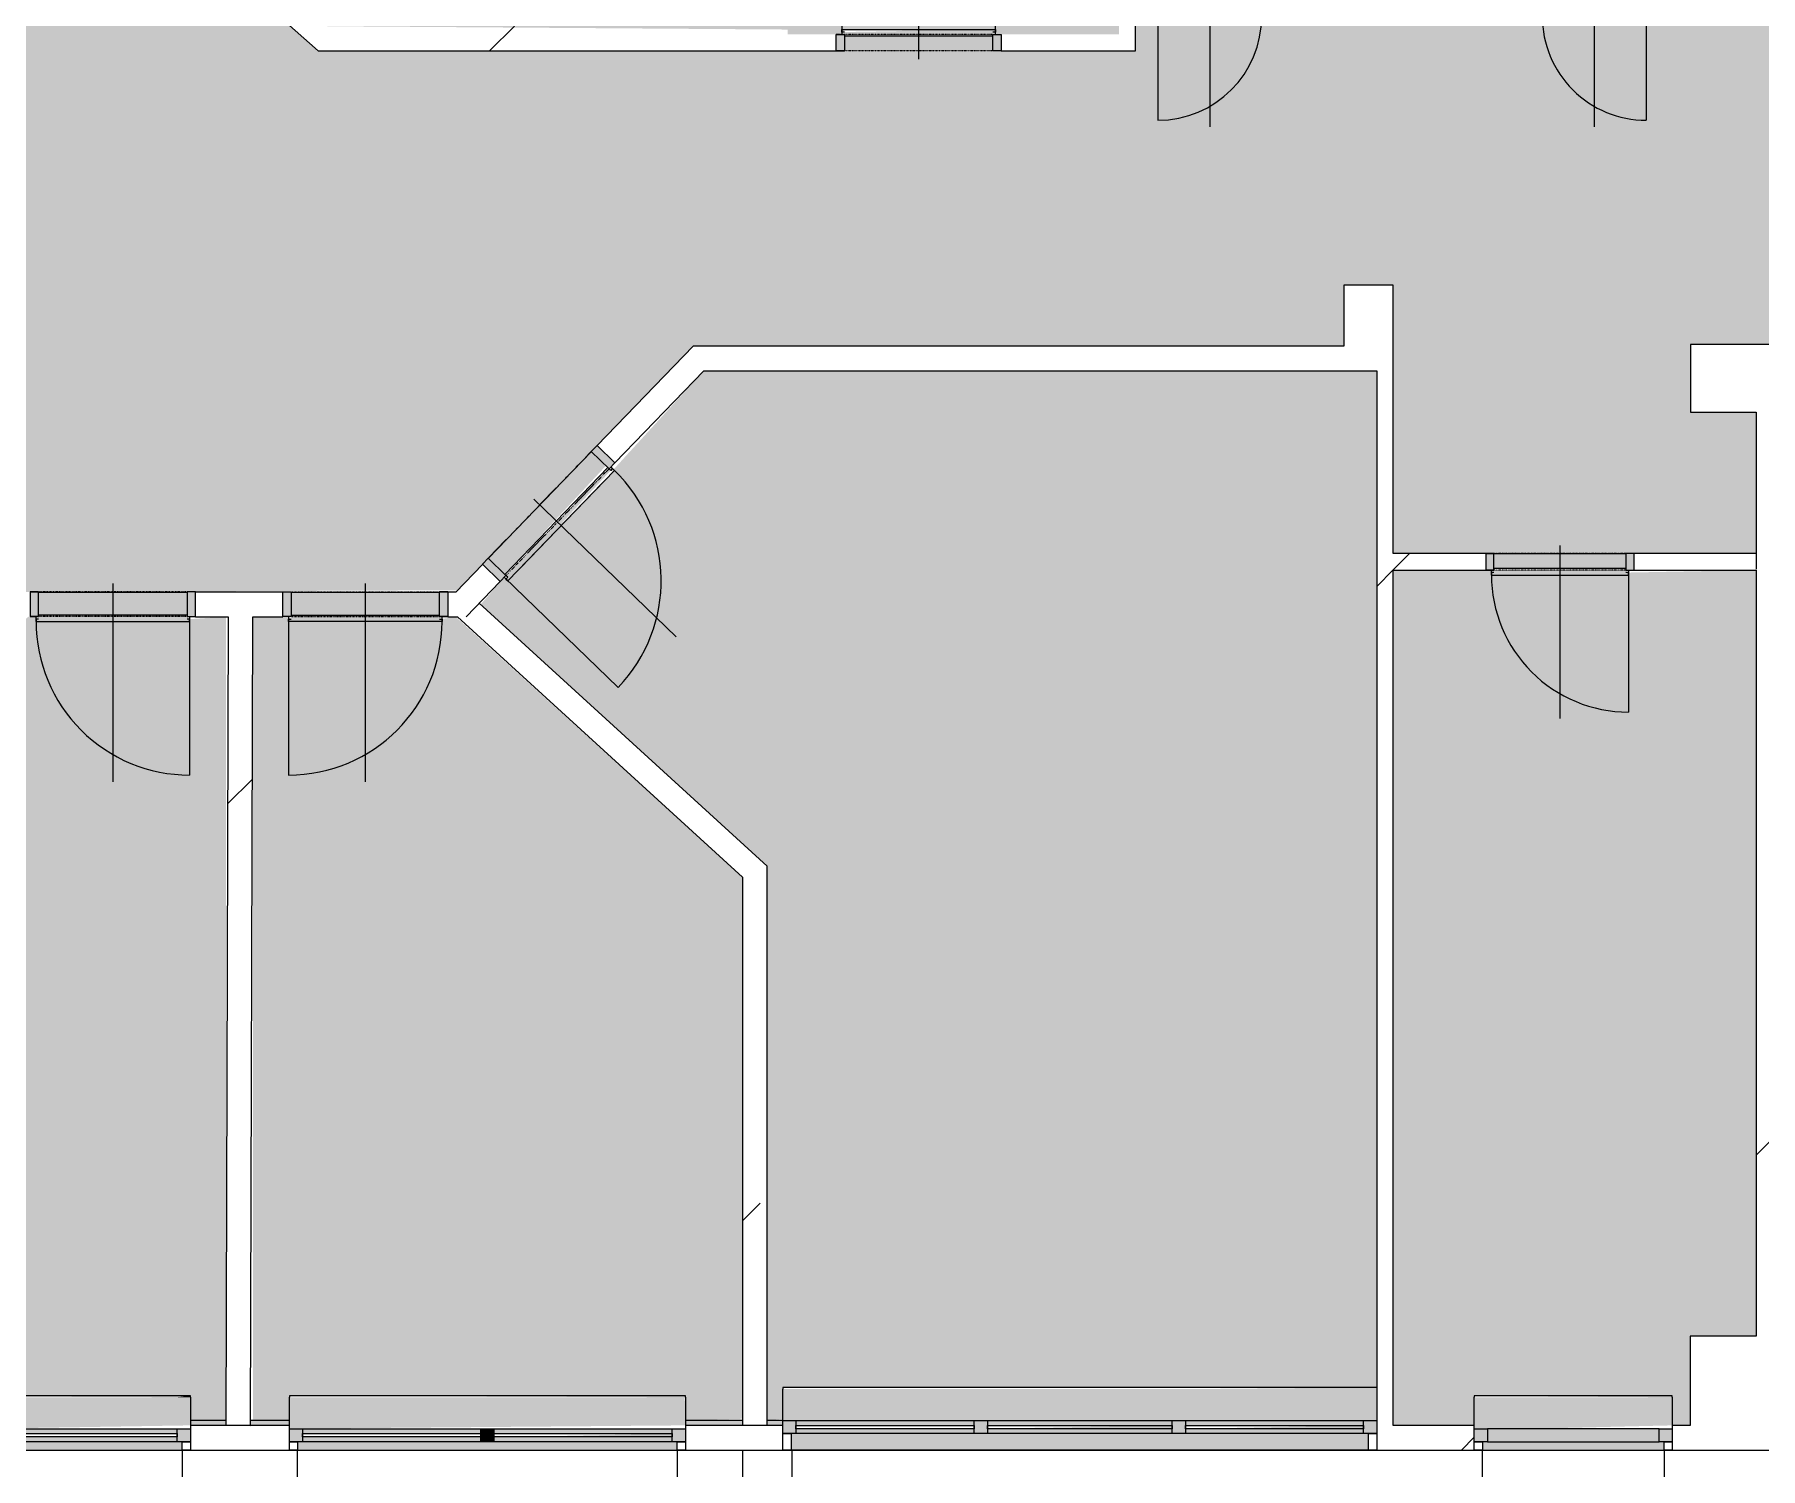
# Model space of a CAD drawing. Header units: millimetres. Extents: x -19993 to 479964, y -45352 to 20466.
# Drawn here: x 373706 to 384166, y -30338 to -21648 of the extents above; entities that cross this region are included whole.
import ezdxf

# ---------------------------------------------------------------- set-up
doc = ezdxf.new("R2010")
doc.units = ezdxf.units.MM
doc.linetypes.add('Čerchovaná se dvěma tečkami', pattern=[2.59, 1, -0.53, 0, -0.53, 0, -0.53])
for name, color, linetype, lineweight in [('A-DETL-THIN', 151, 'Continuous', 9), ('A-DOOR', 31, 'Continuous', 9), ('A-DOOR-FRAM', 31, 'Continuous', 9), ('A-FLOR', 192, 'Continuous', 9), ('A-GENM', 13, 'Continuous', 9), ('A-GLAZ', 151, 'Continuous', 9), ('A-WALL', 113, 'Continuous', 9), ('A-WALL-PATT', 111, 'Continuous', 25), ('Q-SPCQ', 91, 'Continuous', 9), ('S-COLS', 52, 'Continuous', 9)]:
    doc.layers.add(name, color=color, linetype=linetype, lineweight=lineweight)
pattern_1 = [(45, (312002, 0), (-7184.2, 7184.2), []), (45, (314875, -2e-12), (-7184.2, 7184.2), []), (45, (320623, -6e-12), (-4310.5, 10057.9), [4064, -2032, 67.06, -1964.94])]
pattern_2 = [(45, (312002, 0), (-7184.2, 7184.2), []), (45, (314875, -3e-12), (-7184.2, 7184.2), []), (45, (320623, -7e-12), (-4310.5, 10057.9), [4064, -2032, 67.06, -1964.94])]
pattern_3 = [(45, (312002, 0), (-7184.2, 7184.2), []), (45, (314875, 0), (-7184.2, 7184.2), []), (45, (320623, 0), (-4310.5, 10057.9), [4064, -2032, 67.06, -1964.94])]

# ---------------------------------------------------------------- blocks, each defined once
blk = doc.blocks.new('DVERE_1k_oblozka - DD03_01_900x1970_koupelna-1549517-Mapka _ závislý 16')
at = {"layer": 'A-DOOR'}
h = blk.add_hatch(color=151, dxfattribs=at)
h.paths.add_polyline_path([(-500, -72), (-450, -72), (-450, 78), (-500, 78)])
h.paths.add_polyline_path([(450, -72), (500, -72), (500, 78), (450, 78)])
blk.add_hatch(color=151, dxfattribs=at).paths.add_polyline_path([(465, -102), (450, -62), (-450, -72), (-465, -102), (-117, -102)])
for p, q in [((0, 128), (0, -1072)), ((-500, 78), (-450, 78)), ((-500, -72), (-500, 78)), ((-450, 78), (-450, -72)), ((450, 78), (500, 78)), ((450, -72), (450, 78)), ((500, 78), (500, -72)), ((-450, -72), (-500, -72)), ((-465, -72), (-465, -1032)), ((-465, -87), (-450, -87)), ((-465, -102), (-465, -87)), ((465, -102), (-465, -102)), ((-450, -62), (450, -62)), ((355, -102), (-355, -102)), ((500, -72), (450, -72)), ((450, -87), (465, -87)), ((465, -102), (465, -72)), ((465, -87), (465, -102))]:
    blk.add_line(p, q, dxfattribs=at)
at = {"layer": 'A-DOOR', "linetype": 'Čerchovaná se dvěma tečkami'}
for p, q in [((-450, 78), (450, 78)), ((-450, -72), (450, -72))]:
    blk.add_line(p, q, dxfattribs=at)
at = {"layer": 'A-DOOR'}
blk.add_arc((-465, -102), 930, 270, 0, dxfattribs=at)
at = {"layer": 'A-DOOR-FRAM'}
for p, q in [((-500, 78), (-450, 78)), ((-450, 78), (-450, -72)), ((450, -72), (450, 78)), ((500, 78), (450, 78)), ((-450, -72), (-500, -72)), ((450, -72), (500, -72))]:
    blk.add_line(p, q, dxfattribs=at)
blk = doc.blocks.new('DVERE_1k_oblozka - DD03_01_900x1970_koupelna-1549516-Mapka _ závislý 16')
at = {"layer": 'A-DOOR'}
h = blk.add_hatch(color=151, dxfattribs=at)
h.paths.add_polyline_path([(-450, 72), (-500, 72), (-500, -78), (-450, -78)])
h.paths.add_polyline_path([(450, 72), (450, -78), (500, -78), (500, 72)])
blk.add_hatch(color=151, dxfattribs=at).paths.add_polyline_path([(-465, 102), (-450, 62), (450, 72), (465, 102), (-386, 102)])
for p, q in [((0, -128), (0, 1072)), ((-465, 72), (-465, 1032)), ((-450, 72), (-500, 72)), ((-500, 72), (-500, -78)), ((465, 102), (-465, 102)), ((-465, 102), (-465, 87)), ((-465, 87), (-450, 87)), ((-450, -78), (-450, 72)), ((-450, 62), (450, 62)), ((355, 102), (-355, 102)), ((450, 87), (465, 87)), ((500, 72), (450, 72)), ((450, 72), (450, -78)), ((465, 87), (465, 102)), ((465, 102), (465, 72)), ((500, -78), (500, 72)), ((-500, -78), (-450, -78)), ((450, -78), (500, -78))]:
    blk.add_line(p, q, dxfattribs=at)
at = {"layer": 'A-DOOR', "linetype": 'Čerchovaná se dvěma tečkami'}
for p, q in [((-450, 72), (450, 72)), ((-450, -78), (450, -78))]:
    blk.add_line(p, q, dxfattribs=at)
at = {"layer": 'A-DOOR'}
blk.add_arc((-465, 102), 930, 360, 90, dxfattribs=at)
at = {"layer": 'A-DOOR-FRAM'}
for p, q in [((-450, 72), (-500, 72)), ((-450, -78), (-450, 72)), ((450, 72), (450, -78)), ((450, 72), (500, 72)), ((-500, -78), (-450, -78)), ((500, -78), (450, -78))]:
    blk.add_line(p, q, dxfattribs=at)
blk = doc.blocks.new('DVERE_1k_oblozka - DD03_01_900x1970_koupelna-1549515-Mapka _ závislý 16')
at = {"layer": 'A-DOOR'}
h = blk.add_hatch(color=151, dxfattribs=at)
h.paths.add_polyline_path([(-500, -72), (-450, -72), (-450, 78), (-500, 78), (-500, -23)])
h.paths.add_polyline_path([(450, -72), (500, -72), (500, 78), (450, 78)])
blk.add_hatch(color=151, dxfattribs=at).paths.add_polyline_path([(-465, -102), (450, -87), (440, -62), (-450, -75), (-450, -87)])
for p, q in [((0, 128), (0, -1072)), ((-500, 78), (-450, 78)), ((-500, -72), (-500, 78)), ((-450, 78), (-450, -72)), ((450, 78), (500, 78)), ((450, -72), (450, 78)), ((500, 78), (500, -72)), ((-450, -72), (-500, -72)), ((-465, -72), (-465, -1032)), ((-465, -87), (-450, -87)), ((-465, -102), (-465, -87)), ((-465, -87), (-465, -102)), ((-450, -87), (-465, -87)), ((465, -102), (-465, -102)), ((-450, -62), (450, -62)), ((-450, -87), (-450, -75)), ((355, -102), (-355, -102)), ((450, -62), (450, -87)), ((500, -72), (450, -72)), ((450, -87), (465, -87)), ((465, -87), (450, -87)), ((465, -102), (465, -72)), ((465, -87), (465, -102)), ((465, -102), (465, -87))]:
    blk.add_line(p, q, dxfattribs=at)
at = {"layer": 'A-DOOR', "linetype": 'Čerchovaná se dvěma tečkami'}
for p, q in [((-450, 78), (450, 78)), ((-450, -72), (450, -72))]:
    blk.add_line(p, q, dxfattribs=at)
at = {"layer": 'A-DOOR'}
blk.add_arc((-465, -102), 930, 270, 0, dxfattribs=at)
at = {"layer": 'A-DOOR-FRAM'}
for p, q in [((-500, 78), (-450, 78)), ((-450, 78), (-450, -72)), ((450, -72), (450, 78)), ((500, 78), (450, 78)), ((-450, -72), (-500, -72)), ((450, -72), (500, -72))]:
    blk.add_line(p, q, dxfattribs=at)
blk = doc.blocks.new('DVERE_1k_oblozka - DD03_01_900x1970_koupelna-1549518-Mapka _ závislý 16')
at = {"layer": 'A-DOOR'}
h = blk.add_hatch(color=151, dxfattribs=at)
h.paths.add_polyline_path([(500, 53), (450, 53), (450, -47), (500, -47)])
h.paths.add_polyline_path([(-450, 53), (-500, 53), (-500, -47), (-450, -47)])
blk.add_hatch(color=151, dxfattribs=at).paths.add_polyline_path([(-450, -37), (-465, -77), (450, -62), (450, -37)])
for p, q in [((-500, 53), (-450, 53)), ((-500, -47), (-500, 53)), ((-450, 53), (-450, -47)), ((0, 103), (0, -1047)), ((450, 53), (500, 53)), ((450, -47), (450, 53)), ((500, 53), (500, -47)), ((-450, -47), (-500, -47)), ((-465, -47), (-465, -1007)), ((-465, -62), (-450, -62)), ((-465, -77), (-465, -62)), ((465, -77), (-465, -77)), ((-450, -37), (450, -37)), ((355, -77), (-355, -77)), ((500, -47), (450, -47)), ((450, -62), (465, -62)), ((465, -77), (465, -47)), ((465, -62), (465, -77))]:
    blk.add_line(p, q, dxfattribs=at)
at = {"layer": 'A-DOOR', "linetype": 'Čerchovaná se dvěma tečkami'}
for p, q in [((-450, 53), (450, 53)), ((-450, -47), (450, -47))]:
    blk.add_line(p, q, dxfattribs=at)
at = {"layer": 'A-DOOR'}
blk.add_arc((-465, -77), 930, 270, 0, dxfattribs=at)
at = {"layer": 'A-DOOR-FRAM'}
for p, q in [((-500, 53), (-450, 53)), ((-450, 53), (-450, -47)), ((450, -47), (450, 53)), ((500, 53), (450, 53)), ((-450, -47), (-500, -47)), ((450, -47), (500, -47))]:
    blk.add_line(p, q, dxfattribs=at)
blk = doc.blocks.new('DVERE_1k_oblozka - DD03_01_600x1970_koupelna-1549511-Mapka _ závislý 16')
at = {"layer": 'A-DOOR'}
h = blk.add_hatch(color=151, dxfattribs=at)
h.paths.add_polyline_path([(-300, -47), (-300, 53), (-350, 53), (-350, -47)])
h.paths.add_polyline_path([(300, -47), (350, -47), (350, 53), (300, 53)])
blk.add_hatch(color=151, dxfattribs=at).paths.add_polyline_path([(315, -77), (300, -37), (-300, -47), (-315, -77), (-100, -77)])
for p, q in [((-350, 53), (-300, 53)), ((-350, -47), (-350, 53)), ((-300, 53), (-300, -47)), ((0, 103), (0, -747)), ((300, 53), (350, 53)), ((300, -47), (300, 53)), ((350, 53), (350, -47)), ((-300, -47), (-350, -47)), ((-315, -47), (-315, -707)), ((-315, -62), (-300, -62)), ((-315, -77), (-315, -62)), ((315, -77), (-315, -77)), ((-300, -37), (300, -37)), ((205, -77), (-205, -77)), ((350, -47), (300, -47)), ((300, -62), (315, -62)), ((315, -77), (315, -47)), ((315, -62), (315, -77))]:
    blk.add_line(p, q, dxfattribs=at)
at = {"layer": 'A-DOOR', "linetype": 'Čerchovaná se dvěma tečkami'}
for p, q in [((-300, 53), (300, 53)), ((-300, -47), (300, -47))]:
    blk.add_line(p, q, dxfattribs=at)
at = {"layer": 'A-DOOR'}
blk.add_arc((-315, -77), 630, 270, 0, dxfattribs=at)
at = {"layer": 'A-DOOR-FRAM'}
for p, q in [((-350, 53), (-300, 53)), ((-300, 53), (-300, -47)), ((300, -47), (300, 53)), ((350, 53), (300, 53)), ((-300, -47), (-350, -47)), ((300, -47), (350, -47))]:
    blk.add_line(p, q, dxfattribs=at)
blk = doc.blocks.new('DVERE_1k_oblozka - DD03_01_600x1970_koupelna-1549509-Mapka _ závislý 16')
at = {"layer": 'A-DOOR'}
h = blk.add_hatch(color=151, dxfattribs=at)
h.paths.add_polyline_path([(-300, 47), (-350, 47), (-350, -53), (-300, -53)])
h.paths.add_polyline_path([(300, 47), (300, -53), (350, -53), (350, 47)])
blk.add_hatch(color=151, dxfattribs=at).paths.add_polyline_path([(-191, 77), (-300, 62), (-300, 37), (300, 47), (315, 77)])
for p, q in [((0, -103), (0, 747)), ((-315, 47), (-315, 707)), ((-300, 47), (-350, 47)), ((-350, 47), (-350, -53)), ((315, 77), (-315, 77)), ((-315, 77), (-315, 62)), ((-315, 62), (-300, 62)), ((-300, -53), (-300, 47)), ((-300, 37), (300, 37)), ((205, 77), (-205, 77)), ((300, 62), (315, 62)), ((350, 47), (300, 47)), ((300, 47), (300, -53)), ((315, 62), (315, 77)), ((315, 77), (315, 47)), ((350, -53), (350, 47)), ((-350, -53), (-300, -53)), ((300, -53), (350, -53))]:
    blk.add_line(p, q, dxfattribs=at)
at = {"layer": 'A-DOOR', "linetype": 'Čerchovaná se dvěma tečkami'}
for p, q in [((-300, 47), (300, 47)), ((-300, -53), (300, -53))]:
    blk.add_line(p, q, dxfattribs=at)
at = {"layer": 'A-DOOR'}
blk.add_arc((-315, 77), 630, 360, 90, dxfattribs=at)
at = {"layer": 'A-DOOR-FRAM'}
for p, q in [((-300, 47), (-350, 47)), ((-300, -53), (-300, 47)), ((300, 47), (300, -53)), ((300, 47), (350, 47)), ((-350, -53), (-300, -53)), ((350, -53), (300, -53))]:
    blk.add_line(p, q, dxfattribs=at)
blk = doc.blocks.new('DVERE_1k_oblozka - DD03_01_800x1970_koupelna-1549521-Mapka _ závislý 16')
at = {"layer": 'A-DOOR'}
h = blk.add_hatch(color=151, dxfattribs=at)
h.paths.add_polyline_path([(400, 47), (400, -53), (450, -53), (450, 47)])
h.paths.add_polyline_path([(-450, 47), (-450, -53), (-400, -53), (-400, 47)])
blk.add_hatch(color=151, dxfattribs=at).paths.add_polyline_path([(-398, 77), (-400, 62), (-398, 37), (400, 47), (415, 77), (170, 77)])
for p, q in [((0, -103), (0, 947)), ((-415, 47), (-415, 907)), ((-400, 47), (-450, 47)), ((-450, 47), (-450, -53)), ((415, 77), (-415, 77)), ((-415, 77), (-415, 62)), ((-415, 62), (-400, 62)), ((-400, -53), (-400, 47)), ((-400, 37), (400, 37)), ((305, 77), (-305, 77)), ((400, 62), (415, 62)), ((450, 47), (400, 47)), ((400, 47), (400, -53)), ((415, 62), (415, 77)), ((415, 77), (415, 47)), ((450, -53), (450, 47)), ((-450, -53), (-400, -53)), ((400, -53), (450, -53))]:
    blk.add_line(p, q, dxfattribs=at)
at = {"layer": 'A-DOOR', "linetype": 'Čerchovaná se dvěma tečkami'}
for p, q in [((-400, 47), (400, 47)), ((-400, -53), (400, -53))]:
    blk.add_line(p, q, dxfattribs=at)
at = {"layer": 'A-DOOR'}
blk.add_arc((-415, 77), 830, 360, 90, dxfattribs=at)
at = {"layer": 'A-DOOR-FRAM'}
for p, q in [((-400, 47), (-450, 47)), ((-400, -53), (-400, 47)), ((400, 47), (400, -53)), ((400, 47), (450, 47)), ((-450, -53), (-400, -53)), ((450, -53), (400, -53))]:
    blk.add_line(p, q, dxfattribs=at)
blk = doc.blocks.new('OKNO_1k_nadsvetlik - OKNO_1k_nadsvetlik_1200 x 1850-1969517-Mapka _ závislý 16')
at = {"layer": 'A-GLAZ'}
h = blk.add_hatch(color=256, dxfattribs=at)
h.paths.add_polyline_path([(600, -25), (600, 55), (520, 55), (520, -25)])
h.paths.add_polyline_path([(-520, -25), (-520, 55), (-600, 55), (-600, -25)])
blk.add_hatch(color=256, dxfattribs=at).paths.add_polyline_path([(-520, -25), (520, -25), (520, 55), (-520, 55)])
for p, q in [((-600, 55), (-520, 55)), ((520, 55), (-520, 55)), ((-520, 55), (-520, -25)), ((520, 55), (600, 55)), ((520, -25), (520, 55)), ((-600, -25), (-550, -25)), ((-520, -25), (-600, -25)), ((-550, -76), (-600, -76)), ((-550, -25), (-550, -75)), ((-520, -25), (520, -25)), ((600, -25), (520, -25)), ((550, -25), (600, -25)), ((550, -75), (550, -25)), ((600, -76), (550, -76))]:
    blk.add_line(p, q, dxfattribs=at)
blk = doc.blocks.new('parapet s nosem_vnitní - parapet s nosem_vnitní-1280362-Mapka _ závislý 16')
at = {"layer": 'A-GENM'}
blk.add_hatch(color=151, dxfattribs=at).paths.add_polyline_path([(-250, 0), (600, 20), (600, 190), (-600, 190), (-600, 0), (-520, 0)])
for p, q in [((600, 200), (-600, 200)), ((-600, 200), (-600, 190)), ((600, 200), (-600, 200)), ((-600, 20), (-600, 190)), ((600, 190), (600, 200)), ((600, 190), (600, 20))]:
    blk.add_line(p, q, dxfattribs=at)
blk = doc.blocks.new('parapet_ext - parapet_ext-1802165-Mapka _ závislý 16')
at = {"layer": 'Q-SPCQ'}
blk.add_hatch(color=151, dxfattribs=at).paths.add_polyline_path([(520, -50), (550, -50), (550, 0), (-550, 0), (-550, -50), (-250, -50)])
for p, q in [((-550, -300), (-550, -51)), ((550, -51), (550, -300)), ((550, -300), (-550, -300))]:
    blk.add_line(p, q, dxfattribs=at)
blk = doc.blocks.new('OKNO_3k_nadsvetlik - OKNO_3k_nadsvetlik_1850 x 1500-1975429-Mapka _ závislý 16')
at = {"layer": 'A-GLAZ'}
h = blk.add_hatch(color=256, dxfattribs=at)
h.paths.add_polyline_path([(1720, 25), (1800, 25), (1800, 105), (1720, 105), (1720, 75)])
h.paths.add_polyline_path([(-1720, 25), (-1720, 105), (-1800, 105), (-1800, 25)])
h = blk.add_hatch(color=256, dxfattribs=at)
h.paths.add_polyline_path([(640, 25), (1720, 25), (1720, 55), (640, 55)])
h.paths.add_polyline_path([(-1367, 25), (-640, 25), (-640, 55), (-1720, 55), (-1720, 25)])
h.paths.add_polyline_path([(560, 25), (560, 55), (-560, 55), (-560, 25)])
h.paths.add_polyline_path([(-1367, 75), (-640, 75), (-640, 105), (-1720, 105), (-1720, 75)])
h.paths.add_polyline_path([(640, 75), (1720, 75), (1720, 105), (640, 105)])
h.paths.add_polyline_path([(560, 75), (560, 105), (-560, 105), (-560, 75)])
h = blk.add_hatch(color=256, dxfattribs=at)
h.paths.add_polyline_path([(-640, 25), (-560, 25), (-560, 105), (-640, 105)])
h.paths.add_polyline_path([(560, 25), (640, 25), (640, 105), (560, 105)])
h = blk.add_hatch(color=256, dxfattribs=at)
h.paths.add_polyline_path([(1720, 55), (1720, 75), (687, 55)])
h.paths.add_polyline_path([(560, 55), (560, 75), (-560, 55)])
at = {"layer": 'A-GLAZ', "color": 63}
for p, q in [((-1800, 105), (-1720, 105)), ((-1800, 75), (-1800, 105)), ((-1720, 105), (-1720, 25)), ((-640, 105), (-560, 105)), ((-640, 25), (-640, 105)), ((-560, 105), (-560, 25)), ((560, 105), (640, 105)), ((560, 25), (560, 105)), ((640, 105), (640, 25)), ((1720, 105), (1800, 105)), ((1720, 25), (1720, 105)), ((-1800, 25), (-1750, 25)), ((-1720, 25), (-1800, 25)), ((-1750, 25), (-1750, -75)), ((-1720, 55), (-1720, 75)), ((-1720, 75), (-640, 75)), ((-640, 55), (-1720, 55)), ((-640, 75), (-640, 55)), ((-560, 25), (-640, 25)), ((-560, 55), (-560, 75)), ((-560, 75), (560, 75)), ((560, 55), (-560, 55)), ((560, 75), (560, 55)), ((640, 25), (560, 25)), ((640, 55), (640, 75)), ((640, 75), (1720, 75)), ((1720, 55), (640, 55)), ((1720, 75), (1720, 55)), ((1800, 25), (1720, 25)), ((1750, 25), (1800, 25)), ((1750, -75), (1750, 25))]:
    blk.add_line(p, q, dxfattribs=at)
at = {"layer": 'A-GLAZ', "color": 253}
for p, q in [((-1720, 105), (-640, 105)), ((-560, 105), (560, 105)), ((640, 105), (1720, 105)), ((-640, 25), (-1720, 25)), ((560, 25), (-560, 25)), ((1720, 25), (640, 25))]:
    blk.add_line(p, q, dxfattribs=at)
at = {"layer": 'A-GLAZ', "color": 41}
blk.add_line((1750, -76), (-1743, -76), dxfattribs=at)
at = {"layer": 'A-GLAZ', "color": 40}
blk.add_line((1800, -76), (1750, -76), dxfattribs=at)
blk = doc.blocks.new('parapet s nosem_vnitní - parapet s nosem_vnitní-1280314-Mapka _ závislý 16')
at = {"layer": 'A-GENM'}
for points in [[(1720, 0), (1800, 0), (1800, 190), (-1800, 190), (-1800, 0), (687, 0)], [(1800, 190), (1800, 200), (687, 190)]]:
    blk.add_hatch(color=151, dxfattribs=at).paths.add_polyline_path(points)
at = {"layer": 'A-GENM', "color": 253}
for p, q in [((1800, 200), (-1800, 200)), ((-1800, 200), (-1800, 190)), ((1800, 200), (-1800, 200)), ((-1800, 0), (-1800, 190))]:
    blk.add_line(p, q, dxfattribs=at)
blk = doc.blocks.new('parapet_ext - parapet_ext-1802031-Mapka _ závislý 16')
at = {"layer": 'Q-SPCQ'}
blk.add_hatch(color=151, dxfattribs=at).paths.add_polyline_path([(560, -100), (1750, -100), (1750, 0), (-1750, 0), (-1743, -100), (-560, -100)])
at = {"layer": 'Q-SPCQ', "color": 253}
blk.add_line((1750, -100), (-1743, -100), dxfattribs=at)
blk = doc.blocks.new('OKNO_2k_nadsvetlik - OKNO_2k_nadsvetlik 2400 x 1850-1972494-Mapka _ závislý 16')
at = {"layer": 'A-GLAZ'}
h = blk.add_hatch(color=256, dxfattribs=at)
h.paths.add_polyline_path([(1200, -25), (1196, 55), (1120, 55), (1120, -25), (1196, -25)])
h.paths.add_polyline_path([(-1200, -25), (-1120, -25), (-1120, 55), (-1200, 55)])
h = blk.add_hatch(color=256, dxfattribs=at)
h.paths.add_polyline_path([(-857, -25), (-40, -25), (-40, 5), (-1120, 5), (-1120, -25)])
h.paths.add_polyline_path([(1120, -25), (1120, 5), (40, 5), (40, -25), (169, -25)])
h.paths.add_polyline_path([(40, 25), (1120, 25), (1120, 55), (40, 55)])
h.paths.add_polyline_path([(-40, 25), (-40, 55), (-1120, 55), (-1120, 25), (-857, 25)])
for points in [[(-40, -25), (40, -25), (40, 55), (-40, 55)], [(1120, 5), (1120, 25), (169, 5)]]:
    blk.add_hatch(color=256, dxfattribs=at).paths.add_polyline_path(points)
for p, q in [((-1200, 55), (-1120, 55)), ((-1120, 55), (-1120, -25)), ((-1120, 55), (-40, 55)), ((-1120, 5), (-1120, 25)), ((-1120, 25), (-40, 25)), ((-40, 5), (-1120, 5)), ((-40, 55), (40, 55)), ((-40, -25), (-40, 55)), ((-40, 25), (-40, 5)), ((40, 55), (1120, 55)), ((40, 55), (40, -25)), ((40, 5), (40, 25)), ((40, 25), (1120, 25)), ((1120, 5), (40, 5)), ((1120, 55), (1200, 55)), ((1120, -25), (1120, 55)), ((1120, 25), (1120, 5)), ((-1200, -25), (-1150, -25)), ((-1120, -25), (-1200, -25)), ((-1150, -76), (-1200, -76)), ((-1150, -25), (-1150, -75)), ((-40, -25), (-1120, -25)), ((40, -25), (-40, -25)), ((1120, -25), (40, -25)), ((1200, -25), (1120, -25)), ((1150, -25), (1200, -25)), ((1150, -75), (1150, -25)), ((1200, -76), (1150, -76))]:
    blk.add_line(p, q, dxfattribs=at)
blk = doc.blocks.new('parapet s nosem_vnitní - parapet s nosem_vnitní-1280360-Mapka _ závislý 16')
at = {"layer": 'A-GENM'}
blk.add_hatch(color=151, dxfattribs=at).paths.add_polyline_path([(-1200, 0), (1200, 20), (1196, 190), (-1200, 190), (-1200, 20)])
for p, q in [((1200, 200), (-1200, 200)), ((-1200, 200), (-1200, 190)), ((1200, 200), (-1200, 200)), ((-1200, 20), (-1200, 190)), ((1200, 190), (1200, 200)), ((1200, 190), (1200, 20))]:
    blk.add_line(p, q, dxfattribs=at)
blk = doc.blocks.new('parapet_ext - parapet_ext-1802161-Mapka _ závislý 16')
at = {"layer": 'Q-SPCQ'}
blk.add_hatch(color=151, dxfattribs=at).paths.add_polyline_path([(1150, -50), (1150, 0), (-1150, 0), (-1150, -50), (1120, -50)])
for p, q in [((-1150, -300), (-1150, -51)), ((1150, -51), (1150, -300)), ((1150, -300), (-1150, -300))]:
    blk.add_line(p, q, dxfattribs=at)
blk = doc.blocks.new('OKNO_2k_nadsvetlik - OKNO_2k_nadsvetlik 2400 x 1850-V76-Mapka _ závislý 16')
at = {"layer": 'A-GLAZ'}
h = blk.add_hatch(color=256, dxfattribs=at)
h.paths.add_polyline_path([(-1120, -25), (-1120, 55), (-1200, 55), (-1200, -25)])
h.paths.add_polyline_path([(1120, -25), (1200, -25), (1200, 55), (1120, 55)])
h = blk.add_hatch(color=256, dxfattribs=at)
h.paths.add_polyline_path([(-938, -25), (-40, -25), (-40, 5), (-1120, 5), (-1120, -25)])
h.paths.add_polyline_path([(1120, -25), (1116, 5), (40, 5), (40, -25), (1116, -25)])
h.paths.add_polyline_path([(40, 25), (1120, 25), (1116, 55), (40, 55)])
h.paths.add_polyline_path([(-40, 25), (-40, 55), (-1120, 55), (-1120, 25), (-938, 25)])
for points in [[(-40, -25), (40, -25), (40, 55), (-40, 55)], [(1120, 5), (1116, 25), (1116, 5)]]:
    blk.add_hatch(color=256, dxfattribs=at).paths.add_polyline_path(points)
for p, q in [((-1200, 55), (-1120, 55)), ((-1120, 55), (-1120, -25)), ((-1120, 55), (-40, 55)), ((-1120, 5), (-1120, 25)), ((-1120, 25), (-40, 25)), ((-40, 5), (-1120, 5)), ((-40, 55), (40, 55)), ((-40, -25), (-40, 55)), ((-40, 25), (-40, 5)), ((40, 55), (1120, 55)), ((40, 55), (40, -25)), ((40, 5), (40, 25)), ((40, 25), (1120, 25)), ((1120, 5), (40, 5)), ((1120, 55), (1200, 55)), ((1120, -25), (1120, 55)), ((1120, 25), (1120, 5)), ((-1200, -25), (-1150, -25)), ((-1120, -25), (-1200, -25)), ((-1150, -76), (-1200, -76)), ((-1150, -25), (-1150, -75)), ((-40, -25), (-1120, -25)), ((40, -25), (-40, -25)), ((1120, -25), (40, -25)), ((1200, -25), (1120, -25)), ((1150, -25), (1200, -25)), ((1150, -75), (1150, -25)), ((1200, -76), (1150, -76))]:
    blk.add_line(p, q, dxfattribs=at)
blk = doc.blocks.new('parapet s nosem_vnitní - parapet s nosem_vnitní-V77-Mapka _ závislý 16')
at = {"layer": 'A-GENM'}
for points in [[(-40, 0), (1200, 20), (1200, 190), (-1200, 190), (-1200, 0), (-938, 0)], [(1200, 190), (1200, 200), (1116, 190)]]:
    blk.add_hatch(color=151, dxfattribs=at).paths.add_polyline_path(points)
for p, q in [((1200, 200), (-1200, 200)), ((-1200, 200), (-1200, 190)), ((1200, 200), (-1200, 200)), ((-1200, 20), (-1200, 190)), ((1200, 190), (1200, 200)), ((1200, 190), (1200, 20))]:
    blk.add_line(p, q, dxfattribs=at)

msp = doc.modelspace()

# ---------------------------------------------------------------- hatches: boundary and pattern name
at = {"layer": 'A-FLOR'}
h = msp.add_hatch(color=151, dxfattribs=at)
h.paths.add_polyline_path([(382432, -30077), (382432, -29899), (383632, -29907), (383632, -30077), (383741, -30077), (383741, -29536), (384141, -29536), (384141, -24894), (383351, -24909), (383349, -24924), (382551, -24909), (382536, -24894), (381941, -24894), (381941, -30077)])
h.paths.add_polyline_path([(367451, -30047), (367451, -29899), (368651, -29907), (368651, -30047), (368952, -30047), (368952, -23684), (368235, -23708), (368230, -23718), (367330, -23703), (367329, -23693), (366163, -23700), (366163, -23970), (365743, -23970), (365743, -24139), (365822, -24139), (365813, -25639), (365743, -25639), (365743, -29536), (366143, -29536), (366162, -30047), (366251, -30047), (366251, -29902), (367151, -29907), (367151, -30047)])
h.paths.add_polyline_path([(369251, -30047), (369251, -29897), (371651, -29907), (371651, -30047), (371742, -30047), (371702, -26558), (373491, -25127), (373293, -24955), (373272, -24943), (372668, -24296), (372668, -24274), (372080, -23666), (369102, -23699), (369102, -30047)])
h.paths.add_polyline_path([(374651, -30047), (374866, -30047), (374866, -25177), (374631, -25192), (374631, -25207), (373731, -25192), (373716, -25177), (373681, -25177), (373669, -25177), (371853, -26630), (371892, -30047), (372251, -30047), (372251, -29897), (374651, -29907)])
h.paths.add_polyline_path([(375251, -30047), (375251, -29897), (377651, -29907), (377651, -30047), (377996, -30037), (377996, -26755), (376259, -25177), (376161, -25192), (376161, -25207), (375261, -25192), (375246, -25177), (375030, -25177), (375030, -30047)])
h.paths.add_polyline_path([(378146, -30047), (378241, -30037), (378241, -29847), (381841, -29847), (381841, -23687), (377762, -23687), (377210, -24290), (377200, -24312), (376574, -24937), (376554, -24937), (376410, -25102), (378146, -26688), (378146, -30037)])
h.paths.add_polyline_path([(390091, -28719), (390201, -28719), (390201, -28642), (391401, -28649), (391401, -28719), (391926, -28719), (391926, -23677), (391311, -23682), (391325, -23697), (390510, -23668), (390495, -23653), (390130, -23652), (390130, -23957), (389702, -23957), (389691, -26064), (389691, -28319), (390091, -28334), (390091, -28649)])
h.paths.add_polyline_path([(407611, -28719), (407741, -28719), (407741, -28319), (408141, -28319), (408141, -25308), (403711, -25276), (403725, -25291), (402811, -25267), (402795, -25252), (402126, -25252), (402126, -28719), (402191, -28719), (402191, -28640), (404591, -28649), (404591, -28719), (405191, -28719), (405191, -28642), (406391, -28649), (406391, -28719), (406711, -28719), (406711, -28644), (407611, -28649)])
h.paths.add_polyline_path([(391926, -22429), (391901, -22429), (391901, -21979), (392321, -21979), (392321, -22284), (392706, -22269), (392706, -22254), (393506, -22269), (393521, -22284), (394552, -22269), (394552, -22254), (395352, -22269), (395367, -22284), (396132, -22284), (396132, -22534), (397123, -22534), (397354, -22735), (397376, -22735), (398004, -23358), (398004, -23379), (398945, -24282), (402059, -24282), (402843, -23303), (402954, -23360), (403471, -22668), (403383, -22582), (403534, -22355), (403540, -21754), (403630, -21754), (403630, -20955), (403549, -20954), (403550, -20380), (403516, -20379), (403516, -19226), (403491, -19226), (403491, -19175), (403416, -19175), (403401, -18955), (403386, -18955), (403401, -18355), (403416, -18340), (403416, -17238), (400468, -17238), (400467, -17408), (399442, -17408), (399442, -17535), (398242, -17528), (398242, -17408), (398003, -17408), (398028, -20311), (397241, -20303), (397241, -20201), (396441, -20201), (396441, -20311), (393050, -20332), (391792, -20358), (391792, -20188), (391602, -20188), (391602, -20098), (390802, -20098), (390802, -20188), (389762, -20188), (389762, -18223), (389629, -18223), (389629, -17238), (387377, -17238), (387392, -17852), (387407, -17852), (387392, -18652), (387377, -18667), (387392, -19775), (387407, -19775), (387392, -20375), (387377, -20390), (387377, -20657), (385274, -20657), (385274, -20281), (385125, -20296), (385125, -20311), (384525, -20296), (384510, -20281), (384111, -20281), (384111, -21508), (383459, -21524), (383459, -21538), (382859, -21523), (382844, -21508), (381129, -21524), (381144, -21538), (380529, -21523), (380514, -21508), (380379, -21524), (380379, -21748), (379515, -21748), (379515, -21658), (378615, -21658), (378615, -21748), (375425, -21748), (373802, -20301), (373802, -18728), (373529, -18728), (373529, -18805), (372329, -18798), (372329, -18728), (372252, -18728), (372252, -20626), (372162, -20626), (372162, -21426), (372252, -21426), (372252, -21716), (367332, -21716), (367329, -22136), (365743, -22136), (365743, -22266), (365503, -22266), (365514, -23166), (365743, -23166), (365749, -23552), (367329, -23544), (367332, -23683), (368229, -23678), (368230, -23538), (370124, -23527), (370124, -23363), (370348, -23362), (370349, -23526), (372144, -23516), (373603, -25027), (376270, -25016), (377698, -23537), (381641, -23537), (381641, -23167), (381941, -23167), (381941, -24794), (384141, -24794), (384141, -23937), (383742, -23937), (383742, -23527), (385339, -23527), (385339, -22377), (388979, -22377), (388979, -21817), (390039, -21817), (390032, -23437), (389600, -23437), (389600, -23537), (390512, -23553), (390512, -23643), (391311, -23643), (391312, -23567), (391926, -23567), (391926, -22434)])
h.paths.add_polyline_path([(395726, -28719), (395726, -28319), (396126, -28334), (396131, -28719), (396241, -28719), (396241, -28640), (398641, -28649), (398641, -28719), (398701, -28719), (398701, -25759), (398841, -25759), (398837, -24859), (398701, -24859), (398701, -24282), (398728, -24282), (397889, -23477), (397977, -23368), (397337, -22753), (397240, -22854), (397063, -22684), (395732, -22684), (395732, -22434), (395352, -22434), (395352, -22294), (394552, -22294), (394552, -22434), (393506, -22434), (393506, -22294), (392706, -22294), (392706, -22434), (392026, -22434), (392026, -28590), (395601, -28599), (395601, -28719)])
h.paths.add_polyline_path([(401541, -28719), (401726, -28719), (401726, -28319), (401976, -28319), (401976, -24432), (398851, -24432), (398866, -24859), (398881, -24859), (398866, -25759), (398851, -25774), (398851, -28719), (399141, -28719), (399141, -28640), (401541, -28649)])
h.paths.add_polyline_path([(403711, -25251), (403712, -25111), (408141, -25158), (408141, -24364), (408063, -24364), (408071, -22864), (408141, -22864), (408141, -22473), (403699, -22421), (403523, -22682), (403526, -22692), (402948, -23402), (402932, -23405), (402126, -24439), (402126, -25094), (402812, -25102), (402812, -25242), (403711, -25251)])
h.paths.add_polyline_path([(384401, -25069), (384401, -24889), (389591, -24889), (389589, -23647), (384242, -23647), (384242, -24889), (384392, -24894), (384399, -25019)])
h.paths.add_polyline_path([(401741, -22689), (401741, -22289), (402141, -22289), (402126, -22689), (402059, -22689)])
h.paths.add_polyline_path([(403699, -22421), (403698, -22389), (403685, -22401)])
h.paths.add_polyline_path([(408141, -22323), (408141, -20426), (406624, -20479), (403655, -20443), (403670, -20950), (403679, -20956), (403655, -21755), (403640, -21771), (403640, -22270), (407726, -22318)])
h.paths.add_polyline_path([(378565, -21648), (378615, -21633), (378615, -21618), (379515, -21633), (379530, -21648), (380279, -21648), (380279, -18728), (379499, -18728), (379499, -18805), (378299, -18798), (378299, -18728), (378139, -18728), (378139, -19128), (377739, -19128), (377739, -18728), (377399, -18728), (377399, -18805), (376199, -18798), (376199, -18728), (375299, -18728), (375299, -18805), (374099, -18798), (374099, -18728), (373952, -18728), (373952, -20233), (375482, -21598), (378270, -21618), (378270, -21648)])
h.paths.add_polyline_path([(370452, -21566), (372152, -21565), (372137, -21426), (372122, -21426), (372137, -20626), (372152, -20611), (372152, -18728), (370452, -18728), (370460, -20311), (370477, -20311), (370460, -20412), (370452, -20412), (370452, -21565)])
h.paths.add_polyline_path([(380529, -21498), (381129, -21498), (381144, -21408), (381929, -21408), (381929, -19988), (381129, -20003), (381129, -20018), (380529, -20003), (380514, -19988), (380379, -20003), (380379, -21408), (380529, -21408)])
h.paths.add_polyline_path([(383459, -21498), (383459, -21408), (383604, -21408), (383591, -19988), (383459, -20003), (383459, -20018), (382859, -20003), (382844, -19988), (382029, -19988), (382029, -21408), (382859, -21408), (382859, -21498), (383349, -21498)])
h.paths.add_polyline_path([(384031, -21408), (384011, -20281), (383704, -20281), (383704, -21408), (384011, -21408)])
h.paths.add_polyline_path([(385374, -20557), (386179, -20557), (386179, -20392), (386269, -20392), (386269, -19792), (386179, -19792), (386179, -19337), (385374, -19337), (385374, -20442)])
h.paths.add_polyline_path([(386279, -20557), (387277, -20557), (387277, -20375), (387367, -20375), (387367, -19775), (387277, -19775), (387277, -19337), (386279, -19337), (386294, -19792), (386309, -19792), (386294, -20392), (386279, -20402), (386279, -20442)])
h.paths.add_polyline_path([(406624, -20379), (408141, -20315), (406428, -20329), (406452, -20377)])
h.paths.add_polyline_path([(384835, -20271), (385125, -20271), (385125, -20181), (385274, -20181), (385274, -19237), (385684, -19237), (385684, -17627), (383716, -17627), (383745, -18867), (384376, -18867), (384391, -20181), (384525, -20181), (384525, -20271)])
h.paths.add_polyline_path([(392112, -20231), (394038, -20191), (394038, -17408), (393753, -17408), (393753, -17535), (392553, -17528), (392553, -17408), (391953, -17408), (391953, -17535), (390753, -17528), (390753, -17408), (390252, -17408), (390252, -20088), (390802, -20073), (390802, -20058), (391602, -20073), (391617, -20088), (392112, -20088), (392112, -20191)])
h.paths.add_polyline_path([(396391, -20191), (396441, -20176), (396441, -20161), (397241, -20176), (397256, -20191), (397668, -20191), (397669, -20053), (397852, -20051), (397828, -17408), (397612, -17408), (397612, -17535), (396412, -17528), (396412, -17408), (395562, -17408), (395562, -17535), (394362, -17528), (394362, -17408), (394138, -17408), (394138, -20191), (396122, -20191)])
h.paths.add_polyline_path([(384011, -20181), (384276, -20181), (384276, -18967), (383521, -18967), (383521, -18728), (383291, -18733), (383291, -18805), (382141, -18798), (382141, -18728), (382029, -18728), (382029, -19888), (383704, -19888), (383704, -20181)])
h.paths.add_polyline_path([(380529, -19888), (381779, -19888), (381779, -18728), (381599, -18728), (381599, -18805), (380399, -18798), (380379, -19888), (380499, -19888)])
h.paths.add_polyline_path([(385851, -19237), (387277, -19237), (387277, -18652), (387367, -18652), (387367, -17852), (387277, -17852), (387277, -17627), (385784, -17627), (385784, -19237)])
h.paths.add_polyline_path([(366319, -19114), (370352, -19105), (370352, -19072), (366319, -19110)])
h.paths.add_polyline_path([(366119, -19114), (366119, -18912), (370352, -18872), (370352, -18728), (365743, -18728), (365749, -19114)])
h.paths.add_polyline_path([(403426, -18955), (403516, -18955), (403516, -18355), (403426, -18355)])
h.paths.add_polyline_path([(407287, -17928), (408141, -17928), (408141, -17488), (403516, -17488), (403516, -17928), (407208, -17928)])
h.paths.add_polyline_path([(396091, -17888), (395691, -17888), (395691, -17488), (396091, -17488), (396091, -17672)])
h.paths.add_polyline_path([(402128, -17888), (401728, -17866), (401728, -17488), (402128, -17488), (402128, -17880)])
h.paths.add_polyline_path([(385684, -17527), (387277, -17527), (387277, -17238), (383715, -17251), (383716, -17527), (384835, -17527)])
h = msp.add_hatch(color=151, dxfattribs=at)
h.paths.add_polyline_path([(371742, -30077), (371742, -30047), (371651, -30047), (371651, -30077), (371702, -30077)])
h.paths.add_polyline_path([(371892, -30077), (372251, -30077), (372251, -30047), (371892, -30047), (371892, -30075), (371853, -30077)])
h.paths.add_polyline_path([(377996, -30077), (377996, -30047), (377651, -30047), (377651, -30077)])
h.paths.add_polyline_path([(369251, -30077), (369251, -30047), (369102, -30047), (369102, -30077)])
h.paths.add_polyline_path([(378241, -30077), (378241, -30047), (378146, -30047), (378146, -30077)])
h.paths.add_polyline_path([(374866, -30077), (374866, -30076), (374866, -30047), (374651, -30047), (374651, -30077)])
h.paths.add_polyline_path([(375030, -30077), (375251, -30077), (375251, -30047), (375016, -30047), (375016, -30077)])
h.paths.add_polyline_path([(367151, -30077), (367451, -30077), (367451, -30047), (367151, -30047)])
h.paths.add_polyline_path([(366251, -30077), (366251, -30047), (366143, -30052), (366143, -30077)])
h.paths.add_polyline_path([(368651, -30077), (368952, -30077), (368952, -30047), (368651, -30047)])
at = {"layer": 'A-WALL'}
for points in [[(376556, -24920), (377170, -24261), (377081, -24175), (376456, -24823), (376547, -24911)], [(382782, -24884), (383351, -24884), (383349, -24794), (382551, -24798), (382551, -24884)], [(373765, -25167), (374631, -25167), (374631, -25027), (373731, -25027), (373731, -25167)], [(376161, -25167), (376161, -25027), (375261, -25027), (375261, -25167), (375594, -25167)]]:
    msp.add_hatch(color=151, dxfattribs=at).paths.add_polyline_path(points)
at = {"layer": 'A-WALL-PATT', "lineweight": 9}
h = msp.add_hatch(dxfattribs=at)
h.set_pattern_fill('FP_108', color=256, angle=45, style=0, pattern_type=2)
h.set_pattern_definition(pattern_2)
h.paths.add_polyline_path([(380379, -21648), (380379, -18728), (380279, -18728), (380279, -21648)])
h = msp.add_hatch(dxfattribs=at)
h.set_pattern_fill('FP_108', color=256, angle=45, style=0, pattern_type=2)
h.set_pattern_definition(pattern_2)
h.paths.add_polyline_path([(376621, -21748), (378270, -21748), (378270, -21598), (375256, -21598), (375425, -21748), (375482, -21748)])
h = msp.add_hatch(dxfattribs=at)
h.set_pattern_fill('FP_108', color=256, angle=45, style=0, pattern_type=2)
h.set_pattern_definition(pattern_2)
h.paths.add_polyline_path([(380279, -21748), (380379, -21748), (380379, -21648), (379565, -21648), (379565, -21748)])
h.paths.add_polyline_path([(378270, -21748), (378565, -21748), (378565, -21648), (378270, -21648), (378270, -21698)])
h = msp.add_hatch(dxfattribs=at)
h.set_pattern_fill('FP_108', color=256, angle=45, style=0, pattern_type=2)
h.set_pattern_definition(pattern_2)
h.paths.add_polyline_path([(381941, -23687), (381941, -23537), (377698, -23537), (377553, -23687), (381841, -23687)])
h = msp.add_hatch(dxfattribs=at)
h.set_pattern_fill('FP_138', color=256, angle=45, style=0, pattern_type=2)
h.set_pattern_definition([(1, (312002, 0), (-177.3, 10158.5), []), (1, (314069, -1996), (-177.3, 10158.5), []), (1, (318203, -5989), (3886, 10229.4), [4064, -2032, 67.06, -1964.94])])
h.paths.add_polyline_path([(376363, -25027), (376475, -25019), (376529, -24963), (376421, -24859), (376259, -25027)])
h.paths.add_polyline_path([(377224, -24244), (377762, -23687), (377553, -23687), (377116, -24139), (377189, -24210)])
h = msp.add_hatch(dxfattribs=at)
h.set_pattern_fill('FP_108', color=256, angle=45, style=0, pattern_type=2)
h.set_pattern_definition(pattern_2)
h.paths.add_polyline_path([(381941, -30077), (381941, -23687), (381841, -23687), (381841, -30077)])
h = msp.add_hatch(dxfattribs=at)
h.set_pattern_fill('FP_108', color=256, angle=45, style=0, pattern_type=2)
h.set_pattern_definition(pattern_1)
h.paths.add_polyline_path([(384241, -24889), (384241, -23937), (384141, -23937), (384141, -24889)])
h = msp.add_hatch(dxfattribs=at)
h.set_pattern_fill('FP_108', color=256, angle=45, style=0, pattern_type=2)
h.set_pattern_definition(pattern_2)
h.paths.add_polyline_path([(384141, -24894), (384141, -24794), (383401, -24794), (383401, -24894), (383838, -24894)])
h.paths.add_polyline_path([(381941, -24894), (382501, -24894), (382501, -24794), (381941, -24794)])
h = msp.add_hatch(dxfattribs=at)
h.set_pattern_fill('FP_110', color=256, angle=45, style=0, pattern_type=2)
h.set_pattern_definition(pattern_1)
h.paths.add_polyline_path([(384391, -30227), (384391, -24889), (384141, -24894), (384141, -30227)])
h = msp.add_hatch(dxfattribs=at)
h.set_pattern_fill('FP_108', color=256, angle=45, style=0, pattern_type=2)
h.set_pattern_definition(pattern_2)
h.paths.add_polyline_path([(376363, -25027), (376402, -25094), (376468, -25027), (376395, -25027)])
h.paths.add_polyline_path([(376323, -25177), (376392, -25094), (376363, -25027), (376211, -25027), (376211, -25177), (376270, -25177)])
h.paths.add_polyline_path([(374880, -25177), (375211, -25177), (375211, -25027), (374681, -25027), (374681, -25177)])
h.paths.add_polyline_path([(373539, -25177), (373669, -25177), (373681, -25027), (373394, -25027), (373503, -25139)])
h = msp.add_hatch(dxfattribs=at)
h.set_pattern_fill('FP_148', color=256, angle=45, style=0, pattern_type=2)
h.set_pattern_definition([(2.573, (312002, 0), (-456.1, 10149.8), []), (2.573, (314123, -1939), (-456.1, 10149.8), []), (2.573, (318365, -5816), (3603.8, 10332.2), [4064, -2032, 67.06, -1964.94])])
h.paths.add_polyline_path([(377996, -26755), (377996, -26551), (376395, -25102), (376323, -25177), (376270, -25177), (377774, -26551)])
h = msp.add_hatch(dxfattribs=at)
h.set_pattern_fill('FP_134', color=256, angle=45, style=0, pattern_type=2)
h.set_pattern_definition([(44.842, (312002, 0), (-7164.4, 7204), []), (44.842, (314875, -8), (-7164.4, 7204), []), (44.842, (320623, -24), (-4282.7, 10069.7), [4064, -2032, 67.06, -1964.94])])
h.paths.add_polyline_path([(375016, -30077), (375030, -25177), (374880, -25177), (374866, -30076)])
h = msp.add_hatch(dxfattribs=at)
h.set_pattern_fill('FP_108', color=256, angle=45, style=0, pattern_type=2)
h.set_pattern_definition(pattern_2)
h.paths.add_polyline_path([(377996, -30077), (378146, -30077), (378146, -26688), (377996, -26551), (377996, -30037)])
h = msp.add_hatch(dxfattribs=at)
h.set_pattern_fill('FP_108', color=256, angle=45, style=0, pattern_type=2)
h.set_pattern_definition(pattern_1)
h.paths.add_polyline_path([(383741, -30077), (384141, -30077), (384141, -29536), (383741, -29536)])
h = msp.add_hatch(dxfattribs=at)
h.set_pattern_fill('FP_110', color=256, angle=45, style=0, pattern_type=2)
h.set_pattern_definition(pattern_2)
h.paths.add_polyline_path([(383632, -30227), (384141, -30227), (384141, -30077), (383632, -30077)])
h.paths.add_polyline_path([(382432, -30227), (382432, -30077), (381841, -30077), (381841, -30227), (381941, -30227)])
h.paths.add_polyline_path([(366251, -30227), (366251, -30077), (365743, -30077), (365743, -30227), (366143, -30227)])
h.paths.add_polyline_path([(367451, -30227), (367451, -30077), (367151, -30077), (367151, -30227)])
h.paths.add_polyline_path([(378241, -30227), (378241, -30077), (377651, -30077), (377651, -30227), (377998, -30227)])
h.paths.add_polyline_path([(368952, -30227), (369251, -30227), (369251, -30077), (368651, -30077), (368651, -30227)])
h.paths.add_polyline_path([(375251, -30227), (375251, -30077), (374651, -30077), (374651, -30227)])
h.paths.add_polyline_path([(372251, -30227), (372251, -30077), (371651, -30077), (371651, -30227)])
h = msp.add_hatch(dxfattribs=at)
h.set_pattern_fill('FP_108', color=256, angle=45, style=0, pattern_type=2)
h.set_pattern_definition(pattern_2)
h.paths.add_polyline_path([(378241, -31352), (378298, -31352), (378298, -30227), (377998, -30227), (377998, -31352)])
at = {"layer": 'S-COLS'}
h = msp.add_hatch(dxfattribs=at)
h.set_pattern_fill('FP_150', color=256, style=0, pattern_type=2)
h.set_pattern_definition(pattern_3)
h.paths.add_polyline_path([(381641, -23537), (381941, -23537), (381941, -23167), (381641, -23167)])
h = msp.add_hatch(dxfattribs=at)
h.set_pattern_fill('FP_150', color=256, style=0, pattern_type=2)
h.set_pattern_definition(pattern_3)
h.paths.add_polyline_path([(383742, -23937), (384241, -23937), (384242, -23527), (383742, -23527), (383742, -23794)])

# ---------------------------------------------------------------- linework, layer by layer
at = {"layer": 'A-DETL-THIN'}
msp.add_line((365493, -30227), (384391, -30227), dxfattribs=at)
at = {"layer": 'A-FLOR'}
for p, q in [((374866, -30047), (374651, -30047)), ((375251, -30047), (375016, -30047)), ((377996, -30047), (377651, -30047)), ((378241, -30047), (378145, -30047))]:
    msp.add_line(p, q, dxfattribs=at)
at = {"layer": 'A-WALL'}
for p, q in [((373802, -20301), (375425, -21748)), ((380379, -21748), (380379, -21508)), ((375425, -21748), (378565, -21748)), ((379565, -21748), (380379, -21748)), ((377698, -23537), (377116, -24139)), ((381641, -23537), (377698, -23537)), ((381941, -24794), (381941, -23537)), ((377224, -24244), (377762, -23687)), ((377762, -23687), (381841, -23687)), ((381841, -23687), (381841, -30227)), ((384141, -23937), (384141, -24889)), ((376456, -24823), (377081, -24175)), ((376421, -24859), (376259, -25027)), ((382501, -24794), (381941, -24794)), ((381941, -30077), (381941, -24894)), ((381941, -24894), (382501, -24894)), ((382551, -24794), (383351, -24794)), ((384141, -24794), (383401, -24794)), ((383401, -24894), (384141, -24894)), ((384141, -24894), (384141, -29536)), ((376529, -24963), (376323, -25177)), ((373731, -25027), (374631, -25027)), ((375211, -25027), (374681, -25027)), ((375261, -25027), (376161, -25027)), ((376259, -25027), (376211, -25027)), ((378146, -26688), (376402, -25094)), ((374681, -25177), (374880, -25177)), ((374880, -25177), (374866, -30076)), ((375016, -30077), (375030, -25177)), ((375030, -25177), (375211, -25177)), ((376211, -25177), (376270, -25177)), ((376270, -25177), (377996, -26755)), ((377996, -26755), (377996, -30077)), ((378146, -30077), (378146, -26688)), ((384141, -29536), (383741, -29536)), ((383741, -29536), (383741, -30077)), ((375251, -30077), (374651, -30077)), ((374651, -30077), (374651, -30227)), ((374866, -30076), (375016, -30077)), ((375251, -30227), (375251, -30077)), ((378241, -30077), (377651, -30077)), ((377651, -30077), (377651, -30227)), ((378241, -30227), (378241, -30077)), ((382432, -30077), (381941, -30077)), ((382432, -30227), (382432, -30077)), ((383741, -30077), (383632, -30077)), ((383632, -30077), (383632, -30227)), ((374651, -30227), (375251, -30227)), ((377651, -30227), (377998, -30227)), ((377998, -30227), (377998, -31352)), ((378298, -30227), (378241, -30227)), ((378298, -31352), (378298, -30227)), ((381841, -30227), (382432, -30227)), ((383632, -30227), (384391, -30227))]:
    msp.add_line(p, q, dxfattribs=at)
at = {"layer": 'S-COLS'}
for p, q in [((381941, -23167), (381641, -23167)), ((381641, -23167), (381641, -23537)), ((381941, -23537), (381941, -23167)), ((384242, -23527), (383742, -23527)), ((383742, -23527), (383742, -23937)), ((383742, -23937), (384141, -23937))]:
    msp.add_line(p, q, dxfattribs=at)

# ---------------------------------------------------------------- block references
at = {"layer": 'A-DOOR'}
for name, p, rotation in [('DVERE_1k_oblozka - DD03_01_900x1970_koupelna-1549518-Mapka _ závislý 16', (379065, -21695), 180), ('DVERE_1k_oblozka - DD03_01_600x1970_koupelna-1549509-Mapka _ závislý 16', (383159, -21461), 180), ('DVERE_1k_oblozka - DD03_01_900x1970_koupelna-1549515-Mapka _ závislý 16', (376824, -24553), 46.00000000000001), ('DVERE_1k_oblozka - DD03_01_800x1970_koupelna-1549521-Mapka _ závislý 16', (382951, -24847), 180), ('DVERE_1k_oblozka - DD03_01_900x1970_koupelna-1549516-Mapka _ závislý 16', (374181, -25104), 180)]:
    msp.add_blockref(name, p, dxfattribs=dict(at, rotation=rotation))
for name, p in [('DVERE_1k_oblozka - DD03_01_600x1970_koupelna-1549511-Mapka _ závislý 16', (380829, -21461)), ('DVERE_1k_oblozka - DD03_01_900x1970_koupelna-1549517-Mapka _ závislý 16', (375711, -25104))]:
    msp.add_blockref(name, p, dxfattribs=at)
at = {"layer": 'A-GENM'}
for name, p in [('parapet s nosem_vnitní - parapet s nosem_vnitní-V77-Mapka _ závislý 16', (373451, -30097)), ('parapet s nosem_vnitní - parapet s nosem_vnitní-1280360-Mapka _ závislý 16', (376451, -30097)), ('parapet s nosem_vnitní - parapet s nosem_vnitní-1280362-Mapka _ závislý 16', (383032, -30097))]:
    msp.add_blockref(name, p, dxfattribs=at)
at = {"layer": 'A-GENM', "color": 253}
msp.add_blockref('parapet s nosem_vnitní - parapet s nosem_vnitní-1280314-Mapka _ závislý 16', (380041, -30047), dxfattribs=at)
at = {"layer": 'A-GLAZ'}
for name, p in [('OKNO_2k_nadsvetlik - OKNO_2k_nadsvetlik 2400 x 1850-V76-Mapka _ závislý 16', (373451, -30152)), ('OKNO_2k_nadsvetlik - OKNO_2k_nadsvetlik 2400 x 1850-1972494-Mapka _ závislý 16', (376451, -30152)), ('OKNO_1k_nadsvetlik - OKNO_1k_nadsvetlik_1200 x 1850-1969517-Mapka _ závislý 16', (383032, -30152))]:
    msp.add_blockref(name, p, dxfattribs=at)
at = {"layer": 'A-GLAZ', "color": 41}
msp.add_blockref('OKNO_3k_nadsvetlik - OKNO_3k_nadsvetlik_1850 x 1500-1975429-Mapka _ závislý 16', (380041, -30152), dxfattribs=at)
at = {"layer": 'Q-SPCQ'}
for name, p in [('parapet_ext - parapet_ext-1802161-Mapka _ závislý 16', (373451, -30177)), ('parapet_ext - parapet_ext-1802161-Mapka _ závislý 16', (376451, -30177)), ('parapet_ext - parapet_ext-1802165-Mapka _ závislý 16', (383032, -30177))]:
    msp.add_blockref(name, p, dxfattribs=at)
at = {"layer": 'Q-SPCQ', "color": 253}
msp.add_blockref('parapet_ext - parapet_ext-1802031-Mapka _ závislý 16', (380041, -30127), dxfattribs=at)

doc.saveas('drawing.dxf')
